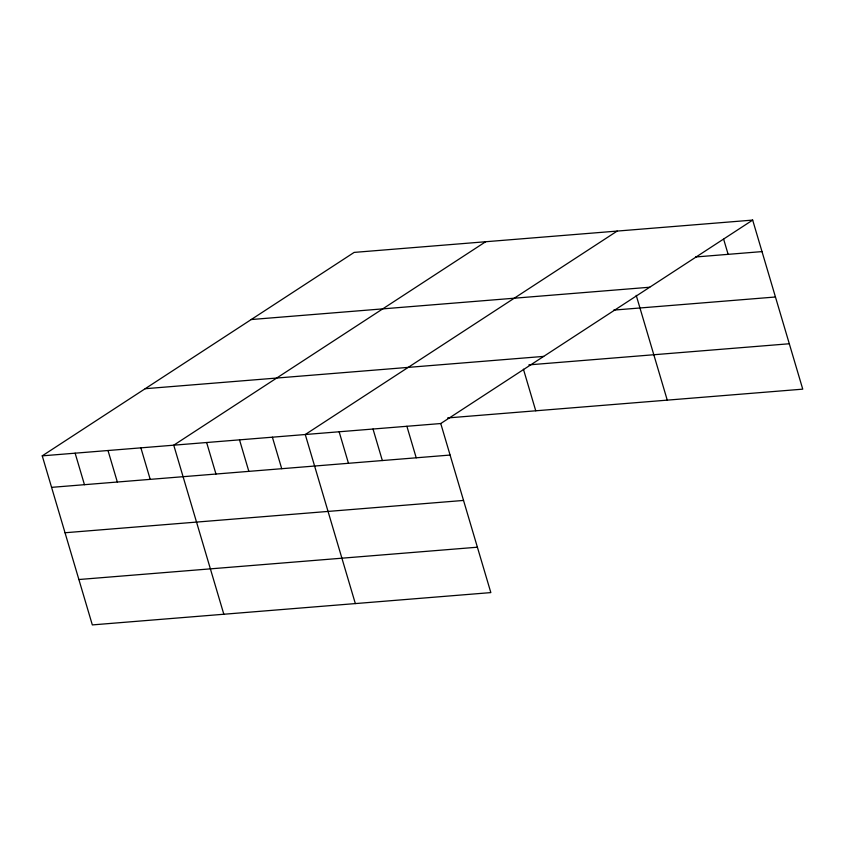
<?xml version="1.0" encoding="UTF-8"?>
<svg xmlns="http://www.w3.org/2000/svg" width="845" height="845" viewBox="0 0 845 845"><rect width="100%" height="100%" fill="white"/><g stroke="black" fill="none" stroke-linecap="round" stroke-linejoin="round"><path stroke-width="1.27" d="M752.673 220.091L440.752 423.535L490.839 592.598L92.327 624.909L42.25 455.846L354.161 252.401L752.673 220.091L802.75 389.154L447.639 417.937M485.674 241.733L173.753 445.188L223.83 614.252M617.177 231.076L305.267 434.52L355.344 603.583M695.562 256.986L762.01 251.599M251.229 319.537L649.742 287.226M613.66 310.115L775.456 296.996M145.182 388.711L543.684 356.4M528.885 364.871L789.304 343.757M42.25 455.846L440.752 423.535M51.587 487.354L450.089 455.054M65.033 532.751L463.535 500.441M78.881 579.522L477.393 547.211M723.647 239.219L728.136 254.345M636.222 295.37L667.254 400.139M523.425 369.191L535.751 410.797M406.889 426.281L416.215 457.8M373.015 429.028L382.341 460.546M339.141 431.774L348.467 463.292M272.386 437.192L281.723 468.7M239.515 439.854L248.842 471.362M206.634 442.516L215.971 474.034M140.883 447.85L150.209 479.358M108.002 450.522L117.339 482.03M75.131 453.184L84.458 484.692"/></g></svg>
